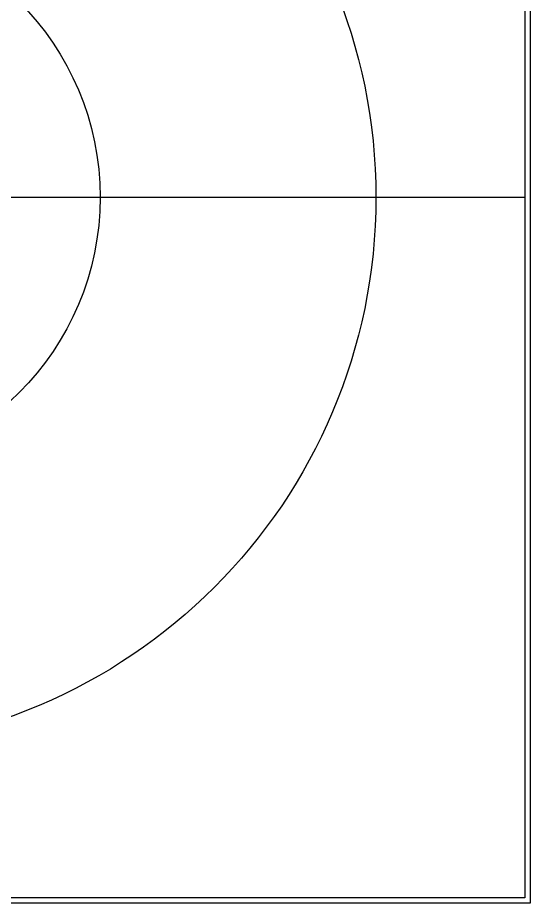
# Model space of a CAD drawing. Header units: millimetres. Extents: x 1000 to 429000, y 1000 to 129000.
# Drawn here: x 232525 to 279000, y 1000 to 81280 of the extents above; entities that cross this region are included whole.
import ezdxf

# ---------------------------------------------------------------- set-up
doc = ezdxf.new("R2010")
doc.units = ezdxf.units.MM
doc.layers.add('CLEAR', color=140, linetype='Continuous')
doc.layers.add('MASK', color=20, linetype='Continuous')

msp = doc.modelspace()

# ---------------------------------------------------------------- linework, layer by layer
msp.add_line((151500, 65000), (278500, 65000))
for radius in [50000, 25000]:
    msp.add_circle((215000, 65000), radius)
at = {"layer": 'CLEAR'}
for p, q in [((279000, 129000), (279000, 1000)), ((279000, 1000), (151000, 1000))]:
    msp.add_line(p, q, dxfattribs=at)
at = {"layer": 'MASK'}
for p, q in [((278500, 128500), (278500, 1500)), ((278500, 1500), (151500, 1500))]:
    msp.add_line(p, q, dxfattribs=at)

doc.saveas('drawing.dxf')
